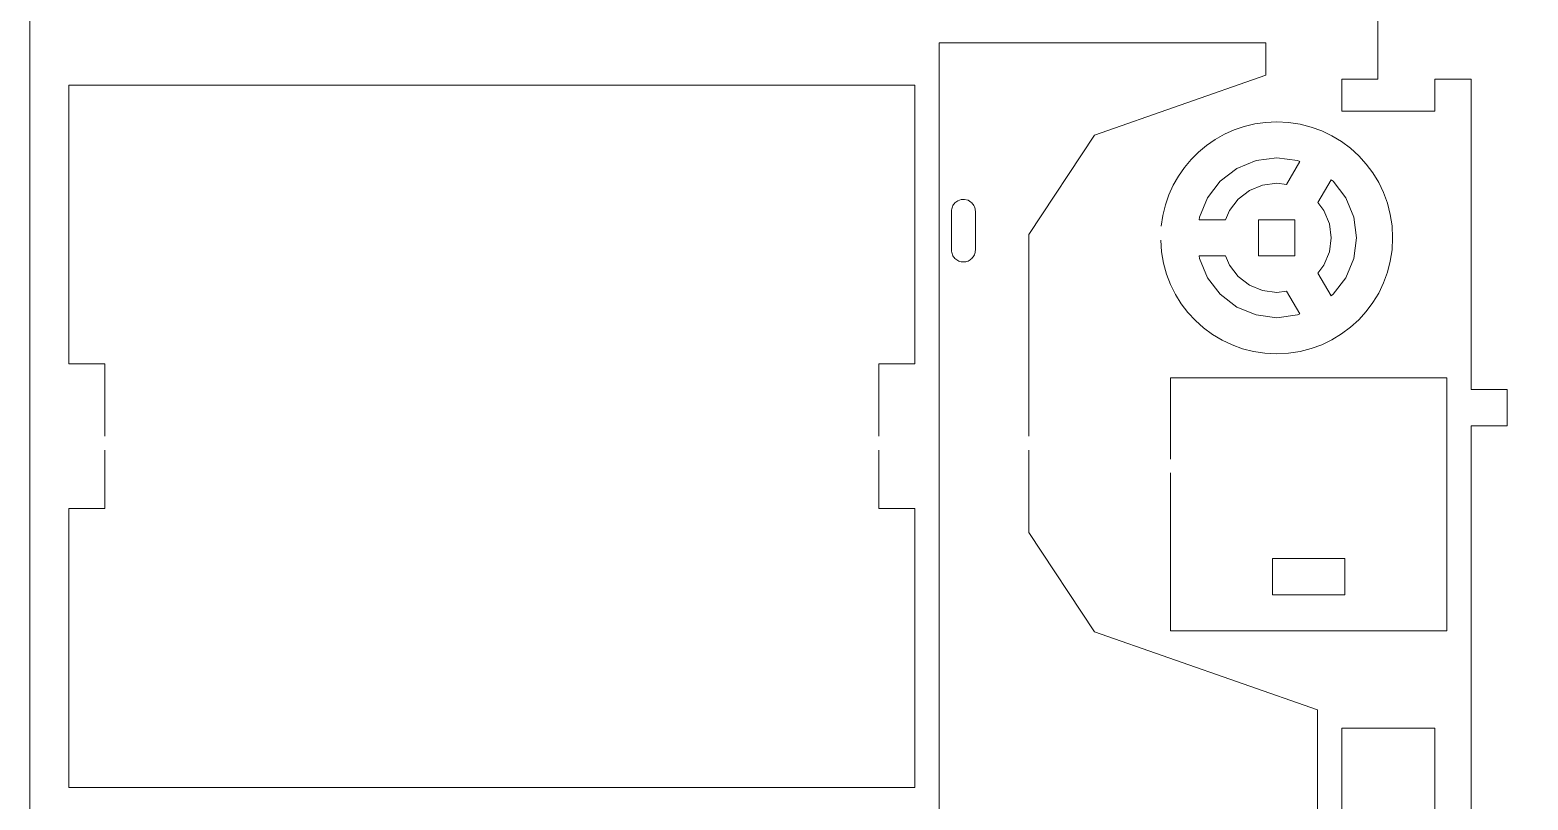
# Model space of a CAD drawing. Header units: centimetres. Extents: x -17.9 to 31.7, y -34.2 to -8.9.
# Drawn here: x -1.38 to 9.43, y -23.3 to -17.74 of the extents above; entities that cross this region are included whole.
import ezdxf

# ---------------------------------------------------------------- set-up
doc = ezdxf.new("R2010")
doc.units = ezdxf.units.CM
doc.header["$MEASUREMENT"] = 0
doc.layers.add('Layer 1', color=7, linetype='Continuous')

msp = doc.modelspace()

# ---------------------------------------------------------------- linework, layer by layer
at = {"layer": 'Layer 1', "color": 250, "lineweight": 20}
msp.add_open_spline([(-1.37562, -8.92394), (-1.37562, -8.92394), (-1.37562, -34.15394), (-1.37562, -34.15394)], degree=3, dxfattribs=at)
at = {"layer": 'Layer 1', "color": 250, "lineweight": 9}
for points, knots in [([(14.67603, -18.32952), (14.67603, -18.32952), (15.0229, -18.32952), (15.0229, -18.32952), (15.0229, -18.32952), (15.0229, -18.32952), (15.0229, -18.09908), (15.0229, -18.09908), (15.0229, -18.09908), (15.0229, -18.09908), (14.76192, -18.09908), (14.76192, -18.09908), (14.76192, -18.09908), (14.76192, -18.09908), (14.76192, -17.57711), (14.76192, -17.57711), (14.76192, -17.57711), (14.76192, -17.57711), (13.52937, -17.57711), (13.52937, -17.57711), (13.52937, -17.57711), (13.52937, -17.57711), (13.52937, -17.31613), (13.52937, -17.31613), (13.52937, -17.31613), (13.52937, -17.31613), (13.52714, -17.28206), (13.52714, -17.28206), (13.52714, -17.28206), (13.52714, -17.28206), (13.52047, -17.24858), (13.52047, -17.24858), (13.52047, -17.24858), (13.52047, -17.24858), (13.5095, -17.21625), (13.5095, -17.21625), (13.5095, -17.21625), (13.5095, -17.21625), (13.49441, -17.18563), (13.49441, -17.18563), (13.49441, -17.18563), (13.49441, -17.18563), (13.47543, -17.15725), (13.47543, -17.15725), (13.47543, -17.15725), (13.47543, -17.15725), (13.45293, -17.13158), (13.45293, -17.13158), (13.45293, -17.13158), (13.45293, -17.13158), (13.42725, -17.10907), (13.42725, -17.10907), (13.42725, -17.10907), (13.42725, -17.10907), (13.39887, -17.09011), (13.39887, -17.09011), (13.39887, -17.09011), (13.39887, -17.09011), (13.36826, -17.075), (13.36826, -17.075), (13.36826, -17.075), (13.36826, -17.075), (13.33592, -17.06403), (13.33592, -17.06403), (13.33592, -17.06403), (13.33592, -17.06403), (13.30245, -17.05737), (13.30245, -17.05737), (13.30245, -17.05737), (13.30245, -17.05737), (13.26837, -17.05514), (13.26837, -17.05514), (13.26837, -17.05514), (13.26837, -17.05514), (13.00762, -17.05514), (13.00762, -17.05514), (13.00762, -17.05514), (13.00762, -17.05514), (12.97355, -17.05738), (12.97355, -17.05738), (12.97355, -17.05738), (12.97355, -17.05738), (12.94006, -17.06403), (12.94006, -17.06403), (12.94006, -17.06403), (12.94006, -17.06403), (12.90774, -17.07501), (12.90774, -17.07501), (12.90774, -17.07501), (12.90774, -17.07501), (12.87712, -17.09011), (12.87712, -17.09011), (12.87712, -17.09011), (12.87712, -17.09011), (12.84873, -17.10907), (12.84873, -17.10907), (12.84873, -17.10907), (12.84873, -17.10907), (12.82307, -17.13159), (12.82307, -17.13159), (12.82307, -17.13159), (12.82307, -17.13159), (12.80057, -17.15725), (12.80057, -17.15725), (12.80057, -17.15725), (12.80057, -17.15725), (12.78159, -17.18564), (12.78159, -17.18564), (12.78159, -17.18564), (12.78159, -17.18564), (12.76649, -17.21626), (12.76649, -17.21626), (12.76649, -17.21626), (12.76649, -17.21626), (12.75553, -17.24859), (12.75553, -17.24859), (12.75553, -17.24859), (12.75553, -17.24859), (12.74886, -17.28206), (12.74886, -17.28206), (12.74886, -17.28206), (12.74886, -17.28206), (12.74664, -17.31613), (12.74664, -17.31613), (12.74664, -17.31613), (12.74664, -17.31613), (12.74664, -17.57712), (12.74664, -17.57712), (12.74664, -17.57712), (12.74664, -17.57712), (10.37208, -17.57712), (10.37208, -17.57712), (10.37208, -17.57712), (10.37208, -17.57712), (10.37207, -17.31615), (10.37207, -17.31615), (10.37207, -17.31615), (10.37207, -17.31615), (10.36984, -17.28208), (10.36984, -17.28208), (10.36984, -17.28208), (10.36984, -17.28208), (10.36318, -17.2486), (10.36318, -17.2486), (10.36318, -17.2486), (10.36318, -17.2486), (10.35221, -17.21627), (10.35221, -17.21627), (10.35221, -17.21627), (10.35221, -17.21627), (10.33711, -17.18565), (10.33711, -17.18565), (10.33711, -17.18565), (10.33711, -17.18565), (10.31814, -17.15726), (10.31814, -17.15726), (10.31814, -17.15726), (10.31814, -17.15726), (10.29562, -17.13159), (10.29562, -17.13159), (10.29562, -17.13159), (10.29562, -17.13159), (10.26996, -17.10907), (10.26996, -17.10907), (10.26996, -17.10907), (10.26996, -17.10907), (10.24157, -17.09011), (10.24157, -17.09011), (10.24157, -17.09011), (10.24157, -17.09011), (10.21096, -17.075), (10.21096, -17.075), (10.21096, -17.075), (10.21096, -17.075), (10.17862, -17.06403), (10.17862, -17.06403), (10.17862, -17.06403), (10.17862, -17.06403), (10.14513, -17.05737), (10.14513, -17.05737), (10.14513, -17.05737), (10.14513, -17.05737), (10.11107, -17.05514), (10.11107, -17.05514), (10.11107, -17.05514), (10.11107, -17.05514), (9.85008, -17.05515), (9.85008, -17.05515), (9.85008, -17.05515), (9.85008, -17.05515), (9.81602, -17.05739), (9.81602, -17.05739), (9.81602, -17.05739), (9.81602, -17.05739), (9.78253, -17.06405), (9.78253, -17.06405), (9.78253, -17.06405), (9.78253, -17.06405), (9.7502, -17.07502), (9.7502, -17.07502), (9.7502, -17.07502), (9.7502, -17.07502), (9.71958, -17.09013), (9.71958, -17.09013), (9.71958, -17.09013), (9.71958, -17.09013), (9.6912, -17.1091), (9.6912, -17.1091), (9.6912, -17.1091), (9.6912, -17.1091), (9.66553, -17.13161), (9.66553, -17.13161), (9.66553, -17.13161), (9.66553, -17.13161), (9.64302, -17.15728), (9.64302, -17.15728), (9.64302, -17.15728), (9.64302, -17.15728), (9.62407, -17.18566), (9.62407, -17.18566), (9.62407, -17.18566), (9.62407, -17.18566), (9.60896, -17.21628), (9.60896, -17.21628), (9.60896, -17.21628), (9.60896, -17.21628), (9.59799, -17.24861), (9.59799, -17.24861), (9.59799, -17.24861), (9.59799, -17.24861), (9.59133, -17.28209), (9.59133, -17.28209), (9.59133, -17.28209), (9.59133, -17.28209), (9.58909, -17.31616), (9.58909, -17.31616), (9.58909, -17.31616), (9.58909, -17.31616), (9.58909, -17.57712), (9.58909, -17.57712), (9.58909, -17.57712), (9.58909, -17.57712), (8.34638, -17.57712), (8.34638, -17.57712)], [0, 0, 0, 0, 0.01612903, 0.01612903, 0.01612903, 0.01612903, 0.03225806, 0.03225806, 0.03225806, 0.03225806, 0.0483871, 0.0483871, 0.0483871, 0.0483871, 0.06451613, 0.06451613, 0.06451613, 0.06451613, 0.08064516, 0.08064516, 0.08064516, 0.08064516, 0.09677419, 0.09677419, 0.09677419, 0.09677419, 0.11290323, 0.11290323, 0.11290323, 0.11290323, 0.12903226, 0.12903226, 0.12903226, 0.12903226, 0.14516129, 0.14516129, 0.14516129, 0.14516129, 0.16129032, 0.16129032, 0.16129032, 0.16129032, 0.17741935, 0.17741935, 0.17741935, 0.17741935, 0.19354839, 0.19354839, 0.19354839, 0.19354839, 0.20967742, 0.20967742, 0.20967742, 0.20967742, 0.22580645, 0.22580645, 0.22580645, 0.22580645, 0.24193548, 0.24193548, 0.24193548, 0.24193548, 0.25806452, 0.25806452, 0.25806452, 0.25806452, 0.27419355, 0.27419355, 0.27419355, 0.27419355, 0.29032258, 0.29032258, 0.29032258, 0.29032258, 0.30645161, 0.30645161, 0.30645161, 0.30645161, 0.32258065, 0.32258065, 0.32258065, 0.32258065, 0.33870968, 0.33870968, 0.33870968, 0.33870968, 0.35483871, 0.35483871, 0.35483871, 0.35483871, 0.37096774, 0.37096774, 0.37096774, 0.37096774, 0.38709677, 0.38709677, 0.38709677, 0.38709677, 0.40322581, 0.40322581, 0.40322581, 0.40322581, 0.41935484, 0.41935484, 0.41935484, 0.41935484, 0.43548387, 0.43548387, 0.43548387, 0.43548387, 0.4516129, 0.4516129, 0.4516129, 0.4516129, 0.46774194, 0.46774194, 0.46774194, 0.46774194, 0.48387097, 0.48387097, 0.48387097, 0.48387097, 0.5, 0.5, 0.5, 0.5, 0.51612903, 0.51612903, 0.51612903, 0.51612903, 0.53225806, 0.53225806, 0.53225806, 0.53225806, 0.5483871, 0.5483871, 0.5483871, 0.5483871, 0.56451613, 0.56451613, 0.56451613, 0.56451613, 0.58064516, 0.58064516, 0.58064516, 0.58064516, 0.59677419, 0.59677419, 0.59677419, 0.59677419, 0.61290323, 0.61290323, 0.61290323, 0.61290323, 0.62903226, 0.62903226, 0.62903226, 0.62903226, 0.64516129, 0.64516129, 0.64516129, 0.64516129, 0.66129032, 0.66129032, 0.66129032, 0.66129032, 0.67741935, 0.67741935, 0.67741935, 0.67741935, 0.69354839, 0.69354839, 0.69354839, 0.69354839, 0.70967742, 0.70967742, 0.70967742, 0.70967742, 0.72580645, 0.72580645, 0.72580645, 0.72580645, 0.74193548, 0.74193548, 0.74193548, 0.74193548, 0.75806452, 0.75806452, 0.75806452, 0.75806452, 0.77419355, 0.77419355, 0.77419355, 0.77419355, 0.79032258, 0.79032258, 0.79032258, 0.79032258, 0.80645161, 0.80645161, 0.80645161, 0.80645161, 0.82258065, 0.82258065, 0.82258065, 0.82258065, 0.83870968, 0.83870968, 0.83870968, 0.83870968, 0.85483871, 0.85483871, 0.85483871, 0.85483871, 0.87096774, 0.87096774, 0.87096774, 0.87096774, 0.88709677, 0.88709677, 0.88709677, 0.88709677, 0.90322581, 0.90322581, 0.90322581, 0.90322581, 0.91935484, 0.91935484, 0.91935484, 0.91935484, 0.93548387, 0.93548387, 0.93548387, 0.93548387, 0.9516129, 0.9516129, 0.9516129, 0.9516129, 0.96774194, 0.96774194, 0.96774194, 0.96774194, 1, 1, 1, 1]), ([(8.34638, -17.57712), (8.34638, -17.57712), (8.34638, -18.09908), (8.34638, -18.09908), (8.34638, -18.09908), (8.34638, -18.09908), (8.08538, -18.09908), (8.08538, -18.09908), (8.08538, -18.09908), (8.08538, -18.09908), (8.08538, -18.32952), (8.08538, -18.32952), (8.08538, -18.32952), (8.08538, -18.32952), (8.75753, -18.32952), (8.75753, -18.32952), (8.75753, -18.32952), (8.75753, -18.32952), (8.75753, -18.09908), (8.75753, -18.09908), (8.75753, -18.09908), (8.75753, -18.09908), (9.01853, -18.09908), (9.01853, -18.09908), (9.01853, -18.09908), (9.01853, -18.09908), (9.01853, -20.33743), (9.01853, -20.33743), (9.01853, -20.33743), (9.01853, -20.33743), (9.27946, -20.33743), (9.27946, -20.33743), (9.27946, -20.33743), (9.27946, -20.33743), (9.27946, -20.598), (9.27946, -20.598), (9.27946, -20.598), (9.27946, -20.598), (9.01853, -20.598), (9.01853, -20.598), (9.01853, -20.598), (9.01853, -20.598), (9.01853, -23.64083), (9.01853, -23.64083), (9.01853, -23.64083), (9.01853, -23.64083), (8.75753, -23.64083), (8.75753, -23.64083), (8.75753, -23.64083), (8.75753, -23.64083), (8.75753, -22.77837), (8.75753, -22.77837), (8.75753, -22.77837), (8.75753, -22.77837), (8.08538, -22.77837), (8.08538, -22.77837), (8.08538, -22.77837), (8.08538, -22.77837), (8.08538, -28.02101), (8.08538, -28.02101), (8.08538, -28.02101), (8.08538, -28.02101), (8.75753, -28.02101), (8.75753, -28.02101), (8.75753, -28.02101), (8.75753, -28.02101), (8.75753, -26.08077), (8.75753, -26.08077), (8.75753, -26.08077), (8.75753, -26.08077), (9.01853, -26.08077), (9.01853, -26.08077), (9.01853, -26.08077), (9.01853, -26.08077), (9.01853, -29.03999), (9.01853, -29.03999)], [0, 0, 0, 0, 0.05, 0.05, 0.05, 0.05, 0.1, 0.1, 0.1, 0.1, 0.15, 0.15, 0.15, 0.15, 0.2, 0.2, 0.2, 0.2, 0.25, 0.25, 0.25, 0.25, 0.3, 0.3, 0.3, 0.3, 0.35, 0.35, 0.35, 0.35, 0.4, 0.4, 0.4, 0.4, 0.45, 0.45, 0.45, 0.45, 0.5, 0.5, 0.5, 0.5, 0.55, 0.55, 0.55, 0.55, 0.6, 0.6, 0.6, 0.6, 0.65, 0.65, 0.65, 0.65, 0.7, 0.7, 0.7, 0.7, 0.75, 0.75, 0.75, 0.75, 0.8, 0.8, 0.8, 0.8, 0.85, 0.85, 0.85, 0.85, 0.9, 0.9, 0.9, 0.9, 1, 1, 1, 1]), ([(5.82791, -30.64369), (5.82791, -30.64369), (5.82791, -31.68179), (5.82791, -31.68179), (5.82791, -31.68179), (5.82791, -31.68179), (6.3029, -32.39854), (6.3029, -32.39854), (6.3029, -32.39854), (6.3029, -32.39854), (7.91085, -32.96155), (7.91085, -32.96155), (7.91085, -32.96155), (7.91085, -32.96155), (7.71098, -34.00418), (7.71098, -34.00418), (7.71098, -34.00418), (7.71098, -34.00418), (5.18213, -34.00418), (5.18213, -34.00418), (5.18213, -34.00418), (5.18213, -34.00418), (4.66797, -34.00418), (4.66797, -34.00418), (4.66797, -34.00418), (4.66797, -34.00418), (1.9547, -34.00418), (1.9547, -34.00418), (1.9547, -34.00418), (1.9547, -34.00418), (1.9547, -24.82885), (1.9547, -24.82885), (1.9547, -24.82885), (1.9547, -24.82885), (1.9547, -24.67309), (1.9547, -24.67309), (1.9547, -24.67309), (1.9547, -24.67309), (2.76742, -24.21927), (2.76742, -24.21927), (2.76742, -24.21927), (2.76742, -24.21927), (2.64019, -23.9914), (2.64019, -23.9914), (2.64019, -23.9914), (2.64019, -23.9914), (3.32401, -23.60957), (3.32401, -23.60957), (3.32401, -23.60957), (3.32401, -23.60957), (3.45124, -23.83743), (3.45124, -23.83743), (3.45124, -23.83743), (3.45124, -23.83743), (4.26922, -23.38067), (4.26922, -23.38067), (4.26922, -23.38067), (4.26922, -23.38067), (5.18213, -23.38067), (5.18213, -23.38067), (5.18213, -23.38067), (5.18213, -23.38067), (5.18213, -17.83576), (5.18213, -17.83576)], [0, 0, 0, 0, 0.05882353, 0.05882353, 0.05882353, 0.05882353, 0.11764706, 0.11764706, 0.11764706, 0.11764706, 0.17647059, 0.17647059, 0.17647059, 0.17647059, 0.23529412, 0.23529412, 0.23529412, 0.23529412, 0.29411765, 0.29411765, 0.29411765, 0.29411765, 0.35294118, 0.35294118, 0.35294118, 0.35294118, 0.41176471, 0.41176471, 0.41176471, 0.41176471, 0.47058824, 0.47058824, 0.47058824, 0.47058824, 0.52941176, 0.52941176, 0.52941176, 0.52941176, 0.58823529, 0.58823529, 0.58823529, 0.58823529, 0.64705882, 0.64705882, 0.64705882, 0.64705882, 0.70588235, 0.70588235, 0.70588235, 0.70588235, 0.76470588, 0.76470588, 0.76470588, 0.76470588, 0.82352941, 0.82352941, 0.82352941, 0.82352941, 0.88235294, 0.88235294, 0.88235294, 0.88235294, 1, 1, 1, 1]), ([(5.18213, -17.83576), (5.18213, -17.83576), (7.53828, -17.83578), (7.53828, -17.83578), (7.53828, -17.83578), (7.53828, -17.83578), (7.53828, -18.06887), (7.53828, -18.06887), (7.53828, -18.06887), (7.53828, -18.06887), (6.30292, -18.50148), (6.30292, -18.50148), (6.30292, -18.50148), (6.30292, -18.50148), (5.82791, -19.21815), (5.82791, -19.21815), (5.82791, -19.21815), (5.82791, -19.21815), (5.82791, -20.67385), (5.82791, -20.67385)], [0, 0, 0, 0, 0.16666667, 0.16666667, 0.16666667, 0.16666667, 0.33333333, 0.33333333, 0.33333333, 0.33333333, 0.5, 0.5, 0.5, 0.5, 0.66666667, 0.66666667, 0.66666667, 0.66666667, 1, 1, 1, 1]), ([(4.74639, -20.67385), (4.74639, -20.67385), (4.74639, -20.15188), (4.74639, -20.15188), (4.74639, -20.15188), (4.74639, -20.15188), (5.00738, -20.15188), (5.00738, -20.15188), (5.00738, -20.15188), (5.00738, -20.15188), (5.00738, -18.14177), (5.00738, -18.14177), (5.00738, -18.14177), (5.00738, -18.14177), (-1.09574, -18.14177), (-1.09574, -18.14177), (-1.09574, -18.14177), (-1.09574, -18.14177), (-1.09574, -20.15188), (-1.09574, -20.15188), (-1.09574, -20.15188), (-1.09574, -20.15188), (-0.83476, -20.15188), (-0.83476, -20.15188), (-0.83476, -20.15188), (-0.83476, -20.15188), (-0.83476, -20.67385), (-0.83476, -20.67385)], [0, 0, 0, 0, 0.125, 0.125, 0.125, 0.125, 0.25, 0.25, 0.25, 0.25, 0.375, 0.375, 0.375, 0.375, 0.5, 0.5, 0.5, 0.5, 0.625, 0.625, 0.625, 0.625, 0.75, 0.75, 0.75, 0.75, 1, 1, 1, 1]), ([(6.78034, -19.25925), (6.78926, -19.71349), (7.16028, -20.079), (7.61667, -20.079), (7.61667, -20.079), (8.07866, -20.079), (8.45317, -19.70449), (8.45317, -19.24251), (8.45317, -19.24251), (8.45317, -18.78053), (8.07865, -18.40602), (7.61667, -18.40602)], [0, 0, 0, 0, 0.25, 0.25, 0.25, 0.25, 0.5, 0.5, 0.5, 0.5, 1, 1, 1, 1]), ([(7.05749, -19.11232), (7.05749, -19.11232), (7.24777, -19.11232), (7.24777, -19.11232), (7.24777, -19.11232), (7.24777, -19.11232), (7.27543, -19.04551), (7.27543, -19.04551), (7.27543, -19.04551), (7.27543, -19.04551), (7.33806, -18.96391), (7.33806, -18.96391), (7.33806, -18.96391), (7.33806, -18.96391), (7.41965, -18.90129), (7.41965, -18.90129), (7.41965, -18.90129), (7.41965, -18.90129), (7.51467, -18.86193), (7.51467, -18.86193), (7.51467, -18.86193), (7.51467, -18.86193), (7.61666, -18.84851), (7.61666, -18.84851), (7.61666, -18.84851), (7.61666, -18.84851), (7.68835, -18.85795), (7.68835, -18.85795), (7.68835, -18.85795), (7.68835, -18.85795), (7.78349, -18.69316), (7.78349, -18.69316), (7.78349, -18.69316), (7.78349, -18.69316), (7.76582, -18.68584), (7.76582, -18.68584), (7.76582, -18.68584), (7.76582, -18.68584), (7.61666, -18.6662), (7.61666, -18.6662), (7.61666, -18.6662), (7.61666, -18.6662), (7.46749, -18.68584), (7.46749, -18.68584), (7.46749, -18.68584), (7.46749, -18.68584), (7.32849, -18.74341), (7.32849, -18.74341), (7.32849, -18.74341), (7.32849, -18.74341), (7.20914, -18.835), (7.20914, -18.835), (7.20914, -18.835), (7.20914, -18.835), (7.11755, -18.95436), (7.11755, -18.95436), (7.11755, -18.95436), (7.11755, -18.95436), (7.05998, -19.09335), (7.05998, -19.09335), (7.05998, -19.09335), (7.05998, -19.09335), (7.05749, -19.11232), (7.05749, -19.11232)], [0, 0, 0, 0, 0.05882353, 0.05882353, 0.05882353, 0.05882353, 0.11764706, 0.11764706, 0.11764706, 0.11764706, 0.17647059, 0.17647059, 0.17647059, 0.17647059, 0.23529412, 0.23529412, 0.23529412, 0.23529412, 0.29411765, 0.29411765, 0.29411765, 0.29411765, 0.35294118, 0.35294118, 0.35294118, 0.35294118, 0.41176471, 0.41176471, 0.41176471, 0.41176471, 0.47058824, 0.47058824, 0.47058824, 0.47058824, 0.52941176, 0.52941176, 0.52941176, 0.52941176, 0.58823529, 0.58823529, 0.58823529, 0.58823529, 0.64705882, 0.64705882, 0.64705882, 0.64705882, 0.70588235, 0.70588235, 0.70588235, 0.70588235, 0.76470588, 0.76470588, 0.76470588, 0.76470588, 0.82352941, 0.82352941, 0.82352941, 0.82352941, 0.88235294, 0.88235294, 0.88235294, 0.88235294, 1, 1, 1, 1]), ([(8.009, -19.66167), (8.009, -19.66167), (7.91386, -19.49688), (7.91386, -19.49688), (7.91386, -19.49688), (7.91386, -19.49688), (7.95788, -19.43952), (7.95788, -19.43952), (7.95788, -19.43952), (7.95788, -19.43952), (7.99724, -19.34449), (7.99724, -19.34449), (7.99724, -19.34449), (7.99724, -19.34449), (8.01067, -19.24251), (8.01067, -19.24251), (8.01067, -19.24251), (8.01067, -19.24251), (7.99724, -19.14053), (7.99724, -19.14053), (7.99724, -19.14053), (7.99724, -19.14053), (7.95788, -19.04551), (7.95788, -19.04551), (7.95788, -19.04551), (7.95788, -19.04551), (7.91386, -18.98813), (7.91386, -18.98813), (7.91386, -18.98813), (7.91386, -18.98813), (8.009, -18.82336), (8.009, -18.82336), (8.009, -18.82336), (8.009, -18.82336), (8.02417, -18.835), (8.02417, -18.835), (8.02417, -18.835), (8.02417, -18.835), (8.11576, -18.95436), (8.11576, -18.95436), (8.11576, -18.95436), (8.11576, -18.95436), (8.17333, -19.09335), (8.17333, -19.09335), (8.17333, -19.09335), (8.17333, -19.09335), (8.19296, -19.24251), (8.19296, -19.24251), (8.19296, -19.24251), (8.19296, -19.24251), (8.17333, -19.39168), (8.17333, -19.39168), (8.17333, -19.39168), (8.17333, -19.39168), (8.11576, -19.53067), (8.11576, -19.53067), (8.11576, -19.53067), (8.11576, -19.53067), (8.02417, -19.65002), (8.02417, -19.65002), (8.02417, -19.65002), (8.02417, -19.65002), (8.009, -19.66167), (8.009, -19.66167)], [0, 0, 0, 0, 0.05882353, 0.05882353, 0.05882353, 0.05882353, 0.11764706, 0.11764706, 0.11764706, 0.11764706, 0.17647059, 0.17647059, 0.17647059, 0.17647059, 0.23529412, 0.23529412, 0.23529412, 0.23529412, 0.29411765, 0.29411765, 0.29411765, 0.29411765, 0.35294118, 0.35294118, 0.35294118, 0.35294118, 0.41176471, 0.41176471, 0.41176471, 0.41176471, 0.47058824, 0.47058824, 0.47058824, 0.47058824, 0.52941176, 0.52941176, 0.52941176, 0.52941176, 0.58823529, 0.58823529, 0.58823529, 0.58823529, 0.64705882, 0.64705882, 0.64705882, 0.64705882, 0.70588235, 0.70588235, 0.70588235, 0.70588235, 0.76470588, 0.76470588, 0.76470588, 0.76470588, 0.82352941, 0.82352941, 0.82352941, 0.82352941, 0.88235294, 0.88235294, 0.88235294, 0.88235294, 1, 1, 1, 1]), ([(7.74686, -19.3727), (7.74686, -19.3727), (7.48647, -19.3727), (7.48647, -19.3727), (7.48647, -19.3727), (7.48647, -19.3727), (7.48647, -19.11232), (7.48647, -19.11232), (7.48647, -19.11232), (7.48647, -19.11232), (7.74686, -19.11232), (7.74686, -19.11232), (7.74686, -19.11232), (7.74686, -19.11232), (7.74686, -19.3727), (7.74686, -19.3727)], [0, 0, 0, 0, 0.2, 0.2, 0.2, 0.2, 0.4, 0.4, 0.4, 0.4, 0.6, 0.6, 0.6, 0.6, 1, 1, 1, 1]), ([(7.20914, -19.65002), (7.20914, -19.65002), (7.32849, -19.74161), (7.32849, -19.74161), (7.32849, -19.74161), (7.32849, -19.74161), (7.46749, -19.79918), (7.46749, -19.79918), (7.46749, -19.79918), (7.46749, -19.79918), (7.61666, -19.81882), (7.61666, -19.81882), (7.61666, -19.81882), (7.61666, -19.81882), (7.76582, -19.79918), (7.76582, -19.79918), (7.76582, -19.79918), (7.76582, -19.79918), (7.78349, -19.79186), (7.78349, -19.79186), (7.78349, -19.79186), (7.78349, -19.79186), (7.68835, -19.62708), (7.68835, -19.62708), (7.68835, -19.62708), (7.68835, -19.62708), (7.61666, -19.63652), (7.61666, -19.63652), (7.61666, -19.63652), (7.61666, -19.63652), (7.51467, -19.6231), (7.51467, -19.6231), (7.51467, -19.6231), (7.51467, -19.6231), (7.41965, -19.58373), (7.41965, -19.58373), (7.41965, -19.58373), (7.41965, -19.58373), (7.33806, -19.52111), (7.33806, -19.52111), (7.33806, -19.52111), (7.33806, -19.52111), (7.27543, -19.43952), (7.27543, -19.43952), (7.27543, -19.43952), (7.27543, -19.43952), (7.24777, -19.3727), (7.24777, -19.3727), (7.24777, -19.3727), (7.24777, -19.3727), (7.05749, -19.3727), (7.05749, -19.3727), (7.05749, -19.3727), (7.05749, -19.3727), (7.05998, -19.39168), (7.05998, -19.39168), (7.05998, -19.39168), (7.05998, -19.39168), (7.11755, -19.53067), (7.11755, -19.53067), (7.11755, -19.53067), (7.11755, -19.53067), (7.20914, -19.65002), (7.20914, -19.65002)], [0, 0, 0, 0, 0.05882353, 0.05882353, 0.05882353, 0.05882353, 0.11764706, 0.11764706, 0.11764706, 0.11764706, 0.17647059, 0.17647059, 0.17647059, 0.17647059, 0.23529412, 0.23529412, 0.23529412, 0.23529412, 0.29411765, 0.29411765, 0.29411765, 0.29411765, 0.35294118, 0.35294118, 0.35294118, 0.35294118, 0.41176471, 0.41176471, 0.41176471, 0.41176471, 0.47058824, 0.47058824, 0.47058824, 0.47058824, 0.52941176, 0.52941176, 0.52941176, 0.52941176, 0.58823529, 0.58823529, 0.58823529, 0.58823529, 0.64705882, 0.64705882, 0.64705882, 0.64705882, 0.70588235, 0.70588235, 0.70588235, 0.70588235, 0.76470588, 0.76470588, 0.76470588, 0.76470588, 0.82352941, 0.82352941, 0.82352941, 0.82352941, 0.88235294, 0.88235294, 0.88235294, 0.88235294, 1, 1, 1, 1]), ([(6.8517, -22.07754), (6.8517, -22.07754), (8.84406, -22.07754), (8.84406, -22.07754), (8.84406, -22.07754), (8.84406, -22.07754), (8.84406, -20.25316), (8.84406, -20.25316), (8.84406, -20.25316), (8.84406, -20.25316), (6.8517, -20.25316), (6.8517, -20.25316), (6.8517, -20.25316), (6.8517, -20.25316), (6.8517, -20.83795), (6.8517, -20.83795)], [0, 0, 0, 0, 0.2, 0.2, 0.2, 0.2, 0.4, 0.4, 0.4, 0.4, 0.6, 0.6, 0.6, 0.6, 1, 1, 1, 1]), ([(-1.09574, -23.20594), (-1.09574, -23.20594), (5.00738, -23.20594), (5.00738, -23.20594), (5.00738, -23.20594), (5.00738, -23.20594), (5.00738, -21.19582), (5.00738, -21.19582), (5.00738, -21.19582), (5.00738, -21.19582), (4.74639, -21.19582), (4.74639, -21.19582), (4.74639, -21.19582), (4.74639, -21.19582), (4.74639, -20.77385), (4.74639, -20.77385)], [0, 0, 0, 0, 0.2, 0.2, 0.2, 0.2, 0.4, 0.4, 0.4, 0.4, 0.6, 0.6, 0.6, 0.6, 1, 1, 1, 1]), ([(-0.83476, -20.77385), (-0.83476, -20.77385), (-0.83476, -21.19582), (-0.83476, -21.19582), (-0.83476, -21.19582), (-0.83476, -21.19582), (-1.09574, -21.19582), (-1.09574, -21.19582), (-1.09574, -21.19582), (-1.09574, -21.19582), (-1.09574, -23.20594), (-1.09574, -23.20594)], [0, 0, 0, 0, 0.25, 0.25, 0.25, 0.25, 0.5, 0.5, 0.5, 0.5, 1, 1, 1, 1]), ([(5.82791, -20.77385), (5.82791, -20.77385), (5.82791, -21.36777), (5.82791, -21.36777), (5.82791, -21.36777), (5.82791, -21.36777), (6.3029, -22.0844), (6.3029, -22.0844), (6.3029, -22.0844), (6.3029, -22.0844), (7.91085, -22.64753), (7.91085, -22.64753), (7.91085, -22.64753), (7.91085, -22.64753), (7.91085, -28.25243), (7.91085, -28.25243), (7.91085, -28.25243), (7.91085, -28.25243), (6.30292, -28.81552), (6.30292, -28.81552), (6.30292, -28.81552), (6.30292, -28.81552), (5.82791, -29.53218), (5.82791, -29.53218), (5.82791, -29.53218), (5.82791, -29.53218), (5.82791, -30.54369), (5.82791, -30.54369)], [0, 0, 0, 0, 0.125, 0.125, 0.125, 0.125, 0.25, 0.25, 0.25, 0.25, 0.375, 0.375, 0.375, 0.375, 0.5, 0.5, 0.5, 0.5, 0.625, 0.625, 0.625, 0.625, 0.75, 0.75, 0.75, 0.75, 1, 1, 1, 1]), ([(7.58689, -21.81656), (7.58689, -21.81656), (8.10887, -21.81656), (8.10887, -21.81656), (8.10887, -21.81656), (8.10887, -21.81656), (8.10887, -21.55557), (8.10887, -21.55557), (8.10887, -21.55557), (8.10887, -21.55557), (7.58689, -21.55557), (7.58689, -21.55557), (7.58689, -21.55557), (7.58689, -21.55557), (7.58689, -21.81656), (7.58689, -21.81656)], [0, 0, 0, 0, 0.2, 0.2, 0.2, 0.2, 0.4, 0.4, 0.4, 0.4, 0.6, 0.6, 0.6, 0.6, 1, 1, 1, 1]), ([(9.01853, -29.13999), (9.01853, -29.13999), (9.01853, -30.65165), (9.01853, -30.65165), (9.01853, -30.65165), (9.01853, -30.65165), (9.27949, -30.65165), (9.27949, -30.65165), (9.27949, -30.65165), (9.27949, -30.65165), (9.27949, -30.91297), (9.27949, -30.91297), (9.27949, -30.91297), (9.27949, -30.91297), (9.01853, -30.91297), (9.01853, -30.91297), (9.01853, -30.91297), (9.01853, -30.91297), (9.01853, -33.0924), (9.01853, -33.0924), (9.01853, -33.0924), (9.01853, -33.0924), (8.08538, -33.0924), (8.08538, -33.0924), (8.08538, -33.0924), (8.08538, -33.0924), (8.08538, -34.00418), (8.08538, -34.00418), (8.08538, -34.00418), (8.08538, -34.00418), (8.75753, -34.00418), (8.75753, -34.00418), (8.75753, -34.00418), (8.75753, -34.00418), (8.75753, -33.7432), (8.75753, -33.7432), (8.75753, -33.7432), (8.75753, -33.7432), (9.01853, -33.7432), (9.01853, -33.7432), (9.01853, -33.7432), (9.01853, -33.7432), (9.01853, -34.00418), (9.01853, -34.00418), (9.01853, -34.00418), (9.01853, -34.00418), (14.08978, -34.00418), (14.08978, -34.00418), (14.08978, -34.00418), (14.08978, -34.00418), (14.08978, -33.7432), (14.08978, -33.7432), (14.08978, -33.7432), (14.08978, -33.7432), (14.35076, -33.7432), (14.35076, -33.7432), (14.35076, -33.7432), (14.35076, -33.7432), (14.35076, -34.00418), (14.35076, -34.00418), (14.35076, -34.00418), (14.35076, -34.00418), (15.0229, -34.00418), (15.0229, -34.00418), (15.0229, -34.00418), (15.0229, -34.00418), (15.0229, -33.0924), (15.0229, -33.0924), (15.0229, -33.0924), (15.0229, -33.0924), (14.08897, -33.09242), (14.08897, -33.09242), (14.08897, -33.09242), (14.08897, -33.09242), (14.08886, -30.91204), (14.08886, -30.91204), (14.08886, -30.91204), (14.08886, -30.91204), (13.8289, -30.91223), (13.8289, -30.91223), (13.8289, -30.91223), (13.8289, -30.91223), (13.82879, -30.65333), (13.82879, -30.65333), (13.82879, -30.65333), (13.82879, -30.65333), (14.08886, -30.65309), (14.08886, -30.65309), (14.08886, -30.65309), (14.08886, -30.65309), (14.08905, -26.08074), (14.08905, -26.08074), (14.08905, -26.08074), (14.08905, -26.08074), (14.35076, -26.08077), (14.35076, -26.08077), (14.35076, -26.08077), (14.35076, -26.08077), (14.35076, -28.02101), (14.35076, -28.02101), (14.35076, -28.02101), (14.35076, -28.02101), (15.0229, -28.02101), (15.0229, -28.02101), (15.0229, -28.02101), (15.0229, -28.02101), (15.0229, -22.77837), (15.0229, -22.77837), (15.0229, -22.77837), (15.0229, -22.77837), (14.35074, -22.77837), (14.35074, -22.77837), (14.35074, -22.77837), (14.35074, -22.77837), (14.35074, -23.6408), (14.35074, -23.6408), (14.35074, -23.6408), (14.35074, -23.6408), (14.08967, -23.6408), (14.08967, -23.6408), (14.08967, -23.6408), (14.08967, -23.6408), (14.08967, -22.52685), (14.08967, -22.52685)], [0, 0, 0, 0, 0.03125, 0.03125, 0.03125, 0.03125, 0.0625, 0.0625, 0.0625, 0.0625, 0.09375, 0.09375, 0.09375, 0.09375, 0.125, 0.125, 0.125, 0.125, 0.15625, 0.15625, 0.15625, 0.15625, 0.1875, 0.1875, 0.1875, 0.1875, 0.21875, 0.21875, 0.21875, 0.21875, 0.25, 0.25, 0.25, 0.25, 0.28125, 0.28125, 0.28125, 0.28125, 0.3125, 0.3125, 0.3125, 0.3125, 0.34375, 0.34375, 0.34375, 0.34375, 0.375, 0.375, 0.375, 0.375, 0.40625, 0.40625, 0.40625, 0.40625, 0.4375, 0.4375, 0.4375, 0.4375, 0.46875, 0.46875, 0.46875, 0.46875, 0.5, 0.5, 0.5, 0.5, 0.53125, 0.53125, 0.53125, 0.53125, 0.5625, 0.5625, 0.5625, 0.5625, 0.59375, 0.59375, 0.59375, 0.59375, 0.625, 0.625, 0.625, 0.625, 0.65625, 0.65625, 0.65625, 0.65625, 0.6875, 0.6875, 0.6875, 0.6875, 0.71875, 0.71875, 0.71875, 0.71875, 0.75, 0.75, 0.75, 0.75, 0.78125, 0.78125, 0.78125, 0.78125, 0.8125, 0.8125, 0.8125, 0.8125, 0.84375, 0.84375, 0.84375, 0.84375, 0.875, 0.875, 0.875, 0.875, 0.90625, 0.90625, 0.90625, 0.90625, 0.9375, 0.9375, 0.9375, 0.9375, 1, 1, 1, 1])]:
    msp.add_open_spline(points, degree=3, knots=knots, dxfattribs=at)
for points in [[(7.61669, -18.40602), (7.1828, -18.40602), (6.82605, -18.73637), (6.78427, -19.15925)], [(6.8517, -20.93795), (6.8517, -20.93795), (6.8517, -22.07754), (6.8517, -22.07754)]]:
    msp.add_open_spline(points, degree=3, dxfattribs=at)
at = {"layer": 'Layer 1', "color": 175, "lineweight": 9}
msp.add_open_spline([(5.29624, -18.99065), (5.29624, -18.99065), (5.29069, -18.99676), (5.29069, -18.99676), (5.29069, -18.99676), (5.29069, -18.99676), (5.28574, -19.00338), (5.28574, -19.00338), (5.28574, -19.00338), (5.28574, -19.00338), (5.28144, -19.01048), (5.28144, -19.01048), (5.28144, -19.01048), (5.28144, -19.01048), (5.27781, -19.01799), (5.27781, -19.01799), (5.27781, -19.01799), (5.27781, -19.01799), (5.27492, -19.02589), (5.27492, -19.02589), (5.27492, -19.02589), (5.27492, -19.02589), (5.27281, -19.03414), (5.27281, -19.03414), (5.27281, -19.03414), (5.27281, -19.03414), (5.2715, -19.04268), (5.2715, -19.04268), (5.2715, -19.04268), (5.2715, -19.04268), (5.27106, -19.05146), (5.27106, -19.05146), (5.27106, -19.05146), (5.27106, -19.05146), (5.27106, -19.33097), (5.27106, -19.33097), (5.27106, -19.33097), (5.27106, -19.33097), (5.2715, -19.33977), (5.2715, -19.33977), (5.2715, -19.33977), (5.2715, -19.33977), (5.27281, -19.34831), (5.27281, -19.34831), (5.27281, -19.34831), (5.27281, -19.34831), (5.27492, -19.35655), (5.27492, -19.35655), (5.27492, -19.35655), (5.27492, -19.35655), (5.27781, -19.36445), (5.27781, -19.36445), (5.27781, -19.36445), (5.27781, -19.36445), (5.28144, -19.37197), (5.28144, -19.37197), (5.28144, -19.37197), (5.28144, -19.37197), (5.28574, -19.37906), (5.28574, -19.37906), (5.28574, -19.37906), (5.28574, -19.37906), (5.29069, -19.38568), (5.29069, -19.38568), (5.29069, -19.38568), (5.29069, -19.38568), (5.29624, -19.39178), (5.29624, -19.39178), (5.29624, -19.39178), (5.29624, -19.39178), (5.30234, -19.39733), (5.30234, -19.39733), (5.30234, -19.39733), (5.30234, -19.39733), (5.30896, -19.40227), (5.30896, -19.40227), (5.30896, -19.40227), (5.30896, -19.40227), (5.31605, -19.40658), (5.31605, -19.40658), (5.31605, -19.40658), (5.31605, -19.40658), (5.32357, -19.4102), (5.32357, -19.4102), (5.32357, -19.4102), (5.32357, -19.4102), (5.33147, -19.41309), (5.33147, -19.41309), (5.33147, -19.41309), (5.33147, -19.41309), (5.3397, -19.4152), (5.3397, -19.4152), (5.3397, -19.4152), (5.3397, -19.4152), (5.34824, -19.41651), (5.34824, -19.41651), (5.34824, -19.41651), (5.34824, -19.41651), (5.35703, -19.41695), (5.35703, -19.41695), (5.35703, -19.41695), (5.35703, -19.41695), (5.36584, -19.41651), (5.36584, -19.41651), (5.36584, -19.41651), (5.36584, -19.41651), (5.3744, -19.4152), (5.3744, -19.4152), (5.3744, -19.4152), (5.3744, -19.4152), (5.38265, -19.41309), (5.38265, -19.41309), (5.38265, -19.41309), (5.38265, -19.41309), (5.39056, -19.4102), (5.39056, -19.4102), (5.39056, -19.4102), (5.39056, -19.4102), (5.39809, -19.40658), (5.39809, -19.40658), (5.39809, -19.40658), (5.39809, -19.40658), (5.40518, -19.40227), (5.40518, -19.40227), (5.40518, -19.40227), (5.40518, -19.40227), (5.41181, -19.39733), (5.41181, -19.39733), (5.41181, -19.39733), (5.41181, -19.39733), (5.41792, -19.39178), (5.41792, -19.39178), (5.41792, -19.39178), (5.41792, -19.39178), (5.42348, -19.38568), (5.42348, -19.38568), (5.42348, -19.38568), (5.42348, -19.38568), (5.42843, -19.37906), (5.42843, -19.37906), (5.42843, -19.37906), (5.42843, -19.37906), (5.43274, -19.37197), (5.43274, -19.37197), (5.43274, -19.37197), (5.43274, -19.37197), (5.43636, -19.36445), (5.43636, -19.36445), (5.43636, -19.36445), (5.43636, -19.36445), (5.43925, -19.35655), (5.43925, -19.35655), (5.43925, -19.35655), (5.43925, -19.35655), (5.44137, -19.34831), (5.44137, -19.34831), (5.44137, -19.34831), (5.44137, -19.34831), (5.44267, -19.33977), (5.44267, -19.33977), (5.44267, -19.33977), (5.44267, -19.33977), (5.44313, -19.33097), (5.44313, -19.33097), (5.44313, -19.33097), (5.44313, -19.33097), (5.44313, -19.05146), (5.44313, -19.05146), (5.44313, -19.05146), (5.44313, -19.05146), (5.44267, -19.04268), (5.44267, -19.04268), (5.44267, -19.04268), (5.44267, -19.04268), (5.44137, -19.03414), (5.44137, -19.03414), (5.44137, -19.03414), (5.44137, -19.03414), (5.43925, -19.02589), (5.43925, -19.02589), (5.43925, -19.02589), (5.43925, -19.02589), (5.43636, -19.01799), (5.43636, -19.01799), (5.43636, -19.01799), (5.43636, -19.01799), (5.43274, -19.01048), (5.43274, -19.01048), (5.43274, -19.01048), (5.43274, -19.01048), (5.42843, -19.00338), (5.42843, -19.00338), (5.42843, -19.00338), (5.42843, -19.00338), (5.42348, -18.99676), (5.42348, -18.99676), (5.42348, -18.99676), (5.42348, -18.99676), (5.41792, -18.99065), (5.41792, -18.99065), (5.41792, -18.99065), (5.41792, -18.99065), (5.41181, -18.98509), (5.41181, -18.98509), (5.41181, -18.98509), (5.41181, -18.98509), (5.39056, -18.9722), (5.39056, -18.9722), (5.39056, -18.9722), (5.39056, -18.9722), (5.36584, -18.96588), (5.36584, -18.96588), (5.36584, -18.96588), (5.36584, -18.96588), (5.35703, -18.96544), (5.35703, -18.96544), (5.35703, -18.96544), (5.35703, -18.96544), (5.34824, -18.96588), (5.34824, -18.96588), (5.34824, -18.96588), (5.34824, -18.96588), (5.3397, -18.96719), (5.3397, -18.96719), (5.3397, -18.96719), (5.3397, -18.96719), (5.31605, -18.97582), (5.31605, -18.97582), (5.31605, -18.97582), (5.31605, -18.97582), (5.30896, -18.98014), (5.30896, -18.98014), (5.30896, -18.98014), (5.30896, -18.98014), (5.30234, -18.98509), (5.30234, -18.98509), (5.30234, -18.98509), (5.30234, -18.98509), (5.29624, -18.99065), (5.29624, -18.99065)], degree=3, knots=[0, 0, 0, 0, 0.01639344, 0.01639344, 0.01639344, 0.01639344, 0.03278689, 0.03278689, 0.03278689, 0.03278689, 0.04918033, 0.04918033, 0.04918033, 0.04918033, 0.06557377, 0.06557377, 0.06557377, 0.06557377, 0.08196721, 0.08196721, 0.08196721, 0.08196721, 0.09836066, 0.09836066, 0.09836066, 0.09836066, 0.1147541, 0.1147541, 0.1147541, 0.1147541, 0.13114754, 0.13114754, 0.13114754, 0.13114754, 0.14754098, 0.14754098, 0.14754098, 0.14754098, 0.16393443, 0.16393443, 0.16393443, 0.16393443, 0.18032787, 0.18032787, 0.18032787, 0.18032787, 0.19672131, 0.19672131, 0.19672131, 0.19672131, 0.21311475, 0.21311475, 0.21311475, 0.21311475, 0.2295082, 0.2295082, 0.2295082, 0.2295082, 0.24590164, 0.24590164, 0.24590164, 0.24590164, 0.26229508, 0.26229508, 0.26229508, 0.26229508, 0.27868852, 0.27868852, 0.27868852, 0.27868852, 0.29508197, 0.29508197, 0.29508197, 0.29508197, 0.31147541, 0.31147541, 0.31147541, 0.31147541, 0.32786885, 0.32786885, 0.32786885, 0.32786885, 0.3442623, 0.3442623, 0.3442623, 0.3442623, 0.36065574, 0.36065574, 0.36065574, 0.36065574, 0.37704918, 0.37704918, 0.37704918, 0.37704918, 0.39344262, 0.39344262, 0.39344262, 0.39344262, 0.40983607, 0.40983607, 0.40983607, 0.40983607, 0.42622951, 0.42622951, 0.42622951, 0.42622951, 0.44262295, 0.44262295, 0.44262295, 0.44262295, 0.45901639, 0.45901639, 0.45901639, 0.45901639, 0.47540984, 0.47540984, 0.47540984, 0.47540984, 0.49180328, 0.49180328, 0.49180328, 0.49180328, 0.50819672, 0.50819672, 0.50819672, 0.50819672, 0.52459016, 0.52459016, 0.52459016, 0.52459016, 0.54098361, 0.54098361, 0.54098361, 0.54098361, 0.55737705, 0.55737705, 0.55737705, 0.55737705, 0.57377049, 0.57377049, 0.57377049, 0.57377049, 0.59016393, 0.59016393, 0.59016393, 0.59016393, 0.60655738, 0.60655738, 0.60655738, 0.60655738, 0.62295082, 0.62295082, 0.62295082, 0.62295082, 0.63934426, 0.63934426, 0.63934426, 0.63934426, 0.6557377, 0.6557377, 0.6557377, 0.6557377, 0.67213115, 0.67213115, 0.67213115, 0.67213115, 0.68852459, 0.68852459, 0.68852459, 0.68852459, 0.70491803, 0.70491803, 0.70491803, 0.70491803, 0.72131148, 0.72131148, 0.72131148, 0.72131148, 0.73770492, 0.73770492, 0.73770492, 0.73770492, 0.75409836, 0.75409836, 0.75409836, 0.75409836, 0.7704918, 0.7704918, 0.7704918, 0.7704918, 0.78688525, 0.78688525, 0.78688525, 0.78688525, 0.80327869, 0.80327869, 0.80327869, 0.80327869, 0.81967213, 0.81967213, 0.81967213, 0.81967213, 0.83606557, 0.83606557, 0.83606557, 0.83606557, 0.85245902, 0.85245902, 0.85245902, 0.85245902, 0.86885246, 0.86885246, 0.86885246, 0.86885246, 0.8852459, 0.8852459, 0.8852459, 0.8852459, 0.90163934, 0.90163934, 0.90163934, 0.90163934, 0.91803279, 0.91803279, 0.91803279, 0.91803279, 0.93442623, 0.93442623, 0.93442623, 0.93442623, 0.95081967, 0.95081967, 0.95081967, 0.95081967, 0.96721311, 0.96721311, 0.96721311, 0.96721311, 1, 1, 1, 1], dxfattribs=at)

doc.saveas('drawing.dxf')
